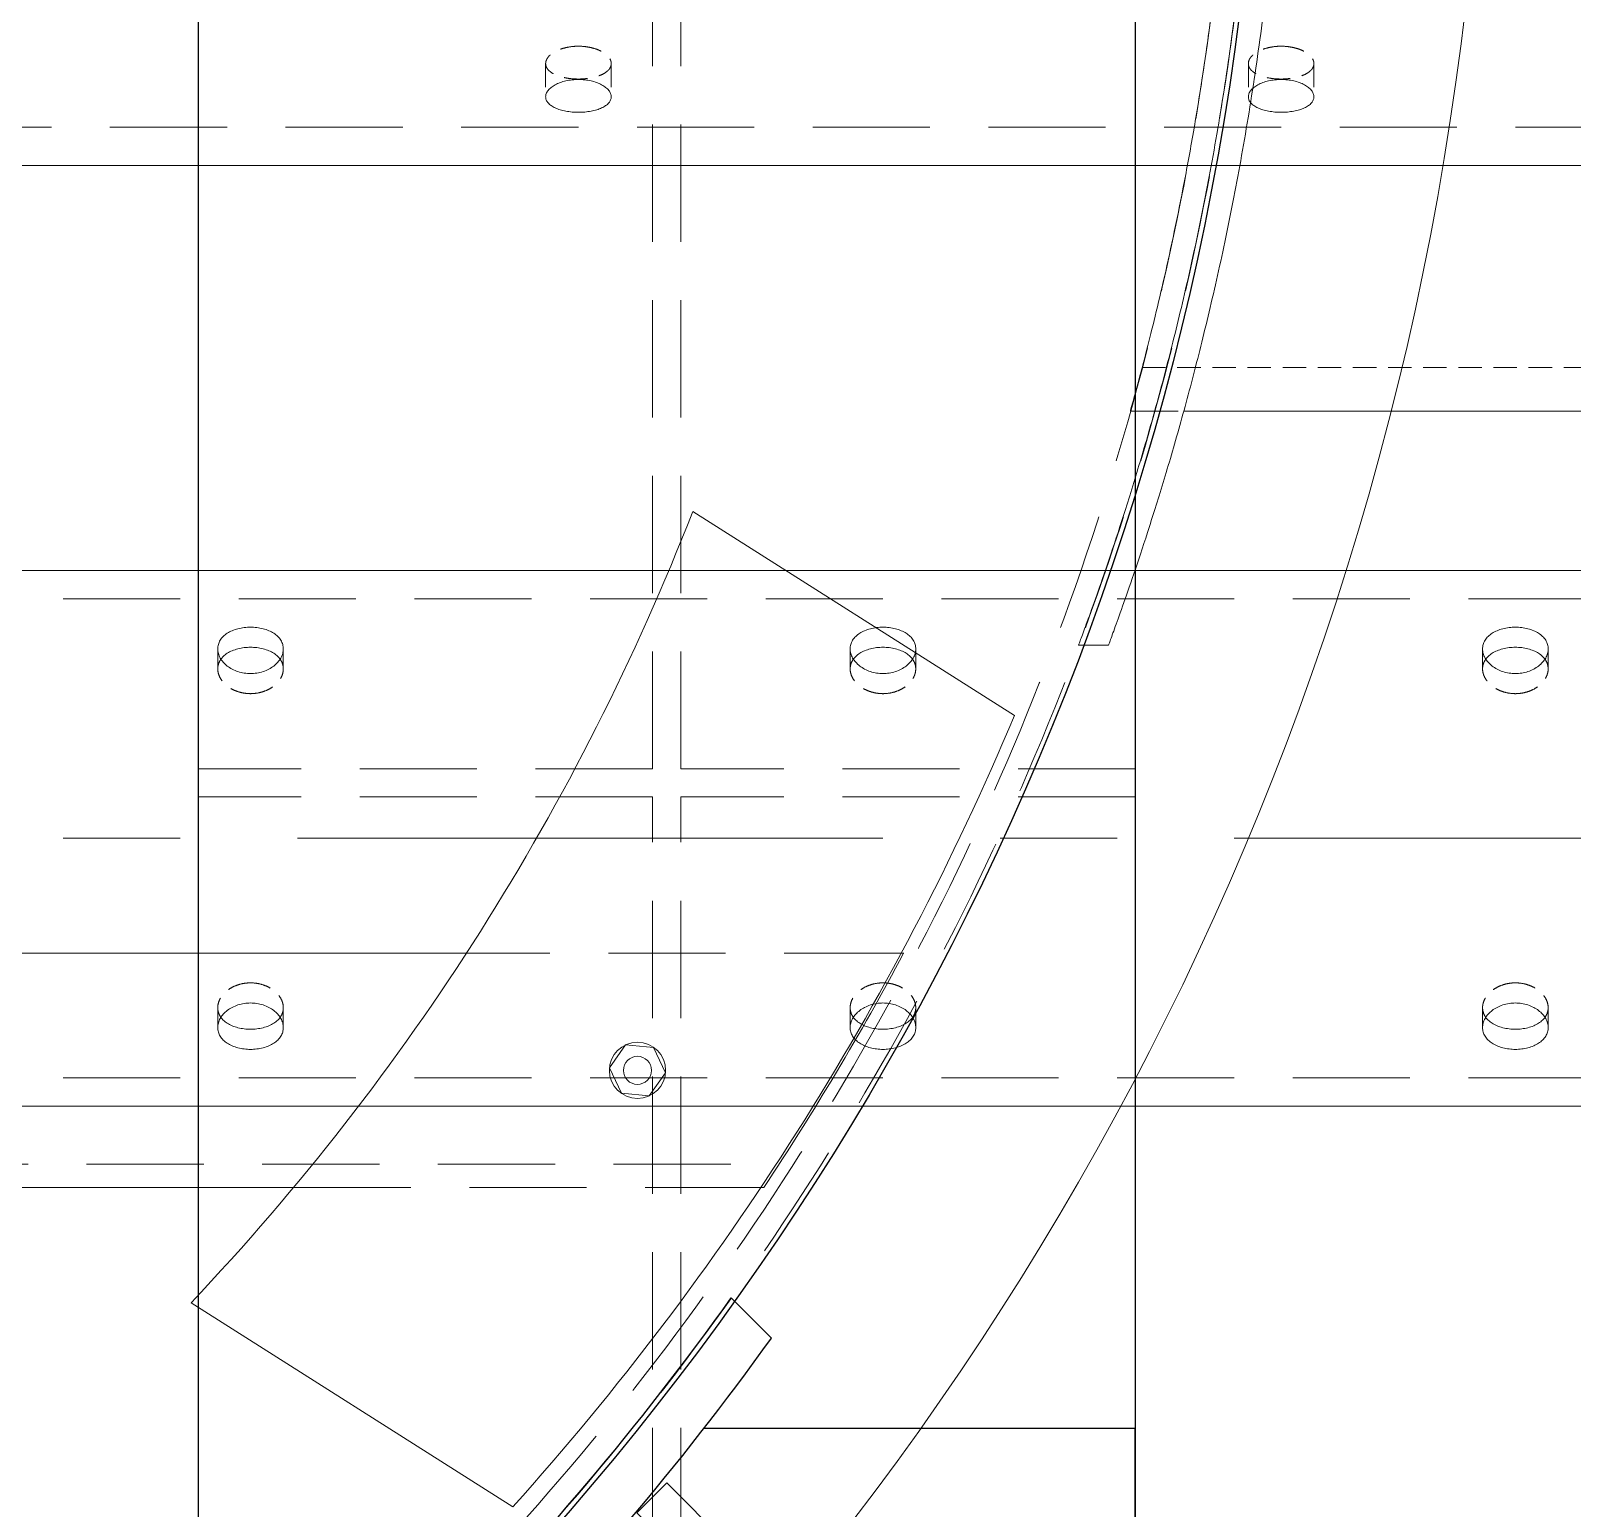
# Model space of a CAD drawing. Header units: millimetres. Extents: x -46397 to 283259, y -8690 to 23983.
# Drawn here: x 3756.3 to 4085.3, y 471.2 to 786.6 of the extents above; entities that cross this region are included whole.
import ezdxf

# ---------------------------------------------------------------- set-up
doc = ezdxf.new("R2010")
doc.units = ezdxf.units.MM
for name, pattern in [('CENTER', [2, 1.25, -0.25, 0.25, -0.25]), ('HIDDEN', [0.375, 0.25, -0.125]), ('HIDDENX2', [0.75, 0.5, -0.25])]:
    doc.linetypes.add(name, pattern=pattern)
for name, color, linetype, lineweight in [('CHUAN NET KHUAT', 4, 'HIDDEN', 0), ('DUONGCHINH', 7, 'Continuous', 25), ('DUONGTAM', 1, 'CENTER', 0)]:
    doc.layers.add(name, color=color, linetype=linetype, lineweight=lineweight)
doc.layers.add('flashshoot', color=7, linetype='Continuous')

# ---------------------------------------------------------------- blocks, each defined once
blk = doc.blocks.new('A$Cd0a137ae')
at = {"color": 3, "linetype": 'HIDDENX2', "lineweight": 0, "ltscale": 50}
for radius in [605, 600, 600]:
    blk.add_circle((0, 2.33), radius, dxfattribs=at)
at = {"color": 2, "linetype": 'Continuous', "lineweight": 0}
blk.add_arc((0, 2.33), 606, 270, 90, dxfattribs=at)
at = {"layer": 'DUONGCHINH', "color": 2}
blk.add_circle((0, 2.33), 606, dxfattribs=at)
blk = doc.blocks.new('A$C5f191858')
at = {"color": 150, "linetype": 'Continuous', "lineweight": 0, "ltscale": 10}
for p, q in [((226.9, 555.41), (183.36, 486.74)), ((277.67, 531.76), (277.67, 531.24)), ((327.67, 501.27), (327.67, 501.89)), ((303.19, 480.88), (297.77, 478.36)), ((308.08, 477.45), (303.19, 480.88)), ((297.77, 478.36), (297.25, 472.4)), ((307.56, 471.5), (308.08, 477.45)), ((297.25, 472.4), (302.14, 468.97)), ((302.14, 468.97), (307.56, 471.5)), ((395.82, 448.32), (352.28, 379.65)), ((277.67, 438.41), (277.67, -433.74)), ((327.67, -396.87), (327.67, 401.54))]:
    blk.add_line(p, q, dxfattribs=at)
for radius in [6, 3]:
    blk.add_circle((302.67, 474.93), radius, dxfattribs=at)
for centre, radius, start, end in [((-5.41, 2.21), 600, 48.03263, 67.22077), ((-4.67, 2.33), 600, 56.36576, 61.92962), ((-5.41, 2.21), 520, 46.5392, 68.7142)]:
    blk.add_arc(centre, radius, start, end, dxfattribs=at)
at = {"layer": 'CHUAN NET KHUAT', "ltscale": 100}
for p, q in [((277.67, 531.24), (277.67, 438.41)), ((322.67, 282.33), (322.67, 505.18)), ((327.67, 401.54), (327.67, 501.27))]:
    blk.add_line(p, q, dxfattribs=at)
blk = doc.blocks.new('A$C87972526')
at = {"color": 5, "linetype": 'Continuous', "lineweight": 0}
blk.add_circle((0, 2.34), 656, dxfattribs=at)
blk = doc.blocks.new('ksajd jkajkdqwe')
at = {"color": 1, "linetype": 'HIDDENX2', "lineweight": 0, "ltscale": 10}
for p, q in [((5585, -152.63), (5789.75, -152.63)), ((5587.66, -161.93), (5593.89, -161.93)), ((5587.67, -161.9), (5593.89, -161.9))]:
    blk.add_line(p, q, dxfattribs=at)
at = {"color": 2, "linetype": 'Continuous', "lineweight": 0, "ltscale": 10}
for p, q in [((5582.48, -161.9), (5587.67, -161.9)), ((5593.89, -161.9), (5765.75, -161.9)), ((5571.41, -211.9), (5577.81, -211.9))]:
    blk.add_line(p, q, dxfattribs=at)
for points, knots in [([(5571.41, 212), (5571.41, 212), (5571.53, 211.68), (5572.02, 210.35), (5572.39, 209.35), (5573.39, 206.64), (5574.01, 204.93), (5575.46, 200.84), (5576.3, 198.45), (5578.15, 193.02), (5579.17, 189.99), (5581.33, 183.32), (5582.48, 179.7), (5584.83, 171.94), (5586.04, 167.8), (5588.48, 159.13), (5589.7, 154.6), (5592.09, 145.25), (5593.3, 140.28), (5595.7, 129.78), (5596.89, 124.26), (5599.19, 112.75), (5600.3, 106.75), (5602.38, 94.38), (5603.36, 88), (5605.13, 74.96), (5605.93, 68.29), (5607.31, 54.78), (5607.89, 47.94), (5608.82, 34.2), (5609.17, 27.3), (5609.64, 13.58), (5609.75, 6.76), (5609.75, -6.66), (5609.64, -13.48), (5609.17, -27.2), (5608.82, -34.09), (5607.89, -47.83), (5607.31, -54.68), (5605.93, -68.19), (5605.13, -74.85), (5603.36, -87.89), (5602.38, -94.27), (5600.3, -106.65), (5599.19, -112.64), (5596.89, -124.16), (5595.7, -129.68), (5593.3, -140.17), (5592.09, -145.15), (5589.7, -154.49), (5588.48, -159.03), (5586.04, -167.7), (5584.83, -171.83), (5582.48, -179.59), (5581.33, -183.22), (5579.17, -189.88), (5578.15, -192.92), (5576.3, -198.35), (5575.46, -200.74), (5574.01, -204.83), (5573.39, -206.53), (5572.39, -209.25), (5572.02, -210.25), (5571.53, -211.58), (5571.41, -211.9), (5571.41, -211.9)], [0, 0, 0, 0, 20.151758, 20.151758, 40.303516, 40.303516, 60.455274, 60.455274, 80.607031, 80.607031, 100.758789, 100.758789, 120.910547, 120.910547, 141.062305, 141.062305, 161.214063, 161.214063, 181.354281, 181.354281, 201.4945, 201.4945, 221.634718, 221.634718, 241.774936, 241.774936, 261.915155, 261.915155, 282.055373, 282.055373, 302.195592, 302.195592, 322.33581, 322.33581, 342.476028, 342.476028, 362.616247, 362.616247, 382.756465, 382.756465, 402.896684, 402.896684, 423.036902, 423.036902, 443.17712, 443.17712, 463.317339, 463.317339, 483.457557, 483.457557, 503.609315, 503.609315, 523.761073, 523.761073, 543.912831, 543.912831, 564.064589, 564.064589, 584.216346, 584.216346, 604.368104, 604.368104, 624.519862, 624.519862, 644.67162, 644.67162, 644.67162, 644.67162]), ([(5577.81, -211.9), (5577.81, -211.9), (5577.93, -211.58), (5578.42, -210.25), (5578.78, -209.25), (5579.77, -206.54), (5580.38, -204.83), (5581.82, -200.74), (5582.65, -198.35), (5584.48, -192.92), (5585.49, -189.89), (5587.62, -183.22), (5588.75, -179.6), (5591.09, -171.84), (5592.29, -167.7), (5594.69, -159.03), (5595.9, -154.49), (5598.26, -145.15), (5599.46, -140.17), (5601.84, -129.68), (5603.02, -124.16), (5605.3, -112.64), (5606.39, -106.64), (5608.46, -94.27), (5609.42, -87.89), (5611.18, -74.85), (5611.96, -68.18), (5613.33, -54.67), (5613.91, -47.83), (5614.83, -34.09), (5615.18, -27.19), (5615.64, -13.48), (5615.75, -6.66), (5615.75, 6.76), (5615.64, 13.58), (5615.18, 27.3), (5614.83, 34.19), (5613.91, 47.93), (5613.33, 54.77), (5611.96, 68.28), (5611.18, 74.95), (5609.42, 87.99), (5608.46, 94.37), (5606.39, 106.75), (5605.3, 112.74), (5603.02, 124.26), (5601.84, 129.78), (5599.46, 140.28), (5598.26, 145.25), (5595.9, 154.6), (5594.69, 159.13), (5592.29, 167.81), (5591.09, 171.94), (5588.75, 179.7), (5587.62, 183.33), (5585.49, 189.99), (5584.48, 193.03), (5582.65, 198.45), (5581.82, 200.84), (5580.38, 204.93), (5579.77, 206.64), (5578.78, 209.35), (5578.42, 210.35), (5577.93, 211.68), (5577.81, 212), (5577.81, 212)], [0, 0, 0, 0, 20.147644, 20.147644, 40.295288, 40.295288, 60.442932, 60.442932, 80.590576, 80.590576, 100.73822, 100.73822, 120.885864, 120.885864, 141.033508, 141.033508, 161.181152, 161.181152, 181.317733, 181.317733, 201.454314, 201.454314, 221.590894, 221.590894, 241.727475, 241.727475, 261.864056, 261.864056, 282.000636, 282.000636, 302.137217, 302.137217, 322.273798, 322.273798, 342.410378, 342.410378, 362.546959, 362.546959, 382.68354, 382.68354, 402.82012, 402.82012, 422.956701, 422.956701, 443.093282, 443.093282, 463.229862, 463.229862, 483.366443, 483.366443, 503.514087, 503.514087, 523.661731, 523.661731, 543.809375, 543.809375, 563.957019, 563.957019, 584.104663, 584.104663, 604.252307, 604.252307, 624.399951, 624.399951, 644.547595, 644.547595, 644.547595, 644.547595]), ([(5582.48, 162), (5582.48, 162), (5582.55, 161.76), (5582.83, 160.75), (5583.04, 159.99), (5583.61, 157.93), (5583.96, 156.63), (5584.79, 153.51), (5585.28, 151.69), (5586.34, 147.55), (5586.93, 145.23), (5588.17, 140.13), (5588.83, 137.36), (5590.2, 131.42), (5590.9, 128.26), (5592.31, 121.62), (5593.02, 118.15), (5594.41, 110.99), (5595.12, 107.18), (5596.52, 99.14), (5597.22, 94.91), (5598.56, 86.09), (5599.21, 81.5), (5600.43, 72.03), (5601.01, 67.15), (5602.04, 57.18), (5602.51, 52.09), (5603.32, 41.77), (5603.66, 36.55), (5604.21, 26.07), (5604.41, 20.81), (5604.68, 10.36), (5604.75, 5.16), (5604.75, -5.06), (5604.68, -10.25), (5604.41, -20.71), (5604.21, -25.96), (5603.66, -36.45), (5603.32, -41.67), (5602.51, -51.99), (5602.04, -57.08), (5601.01, -67.05), (5600.43, -71.93), (5599.21, -81.4), (5598.56, -85.99), (5597.22, -94.8), (5596.52, -99.03), (5595.12, -107.07), (5594.41, -110.88), (5593.02, -118.05), (5592.31, -121.52), (5590.9, -128.16), (5590.2, -131.32), (5588.83, -137.26), (5588.17, -140.03), (5586.93, -145.12), (5586.34, -147.44), (5585.28, -151.58), (5584.79, -153.4), (5583.96, -156.52), (5583.61, -157.82), (5583.04, -159.88), (5582.83, -160.65), (5582.55, -161.66), (5582.48, -161.9), (5582.48, -161.9)], [0, 0, 0, 0, 15.334895, 15.334895, 30.669791, 30.669791, 46.004686, 46.004686, 61.339582, 61.339582, 76.674477, 76.674477, 92.009372, 92.009372, 107.344268, 107.344268, 122.679163, 122.679163, 138.011115, 138.011115, 153.343068, 153.343068, 168.67502, 168.67502, 184.006972, 184.006972, 199.338924, 199.338924, 214.670877, 214.670877, 230.002829, 230.002829, 245.334781, 245.334781, 260.666733, 260.666733, 275.998686, 275.998686, 291.330638, 291.330638, 306.66259, 306.66259, 321.994542, 321.994542, 337.326495, 337.326495, 352.658447, 352.658447, 367.990399, 367.990399, 383.325294, 383.325294, 398.66019, 398.66019, 413.995085, 413.995085, 429.329981, 429.329981, 444.664876, 444.664876, 459.999771, 459.999771, 475.334667, 475.334667, 490.669562, 490.669562, 490.669562, 490.669562])]:
    blk.add_open_spline(points, degree=3, knots=knots, dxfattribs=at)
blk = doc.blocks.new('A$C90275d84')
at = {"color": 1, "linetype": 'HIDDENX2', "lineweight": 0, "ltscale": 50}
blk.add_line((101.37, 1960), (101.37, -3000), dxfattribs=at)
at = {"color": 2, "linetype": 'Continuous', "lineweight": 0, "ltscale": 10}
blk.add_line((109.55, 1960), (109.55, -3000), dxfattribs=at)
at = {"color": 1, "linetype": 'HIDDENX2', "lineweight": 0, "ltscale": 10}
for p, q in [((87.79, 617), (94.87, 617)), ((87.79, 603), (94.87, 603)), ((87.79, 467), (94.87, 467)), ((87.79, 453), (94.87, 453))]:
    blk.add_line(p, q, dxfattribs=at)
for points in [[(84.08, 610), (84.08, 609.56), (84.1, 609.11), (84.2, 608.2), (84.28, 607.75), (84.48, 606.89), (84.6, 606.48), (84.88, 605.71), (85.04, 605.36), (85.38, 604.74), (85.57, 604.45), (85.97, 603.93), (86.19, 603.71), (86.64, 603.35), (86.88, 603.22), (87.34, 603.04), (87.57, 603), (88.01, 603), (88.23, 603.04), (88.68, 603.22), (88.89, 603.35), (89.3, 603.71), (89.5, 603.93), (89.86, 604.45), (90.02, 604.74), (90.3, 605.36), (90.43, 605.71), (90.66, 606.48), (90.76, 606.89), (90.92, 607.75), (90.98, 608.2), (91.06, 609.11), (91.08, 609.56), (91.08, 610.44), (91.06, 610.89), (90.98, 611.8), (90.92, 612.25), (90.76, 613.11), (90.66, 613.52), (90.43, 614.29), (90.3, 614.64), (90.02, 615.26), (89.86, 615.55), (89.5, 616.07), (89.3, 616.29), (88.89, 616.65), (88.68, 616.78), (88.23, 616.96), (88.01, 617), (87.57, 617), (87.34, 616.96), (86.88, 616.78), (86.64, 616.65), (86.19, 616.29), (85.97, 616.07), (85.57, 615.55), (85.38, 615.26), (85.04, 614.64), (84.88, 614.29), (84.6, 613.52), (84.48, 613.11), (84.28, 612.25), (84.2, 611.8), (84.1, 610.89), (84.08, 610.44), (84.08, 610)], [(84.08, 460), (84.08, 459.56), (84.1, 459.11), (84.2, 458.2), (84.28, 457.75), (84.48, 456.89), (84.6, 456.48), (84.88, 455.71), (85.04, 455.36), (85.38, 454.74), (85.57, 454.45), (85.97, 453.93), (86.19, 453.71), (86.64, 453.35), (86.88, 453.22), (87.34, 453.04), (87.57, 453), (88.01, 453), (88.23, 453.04), (88.68, 453.22), (88.89, 453.35), (89.3, 453.71), (89.5, 453.93), (89.86, 454.45), (90.02, 454.74), (90.3, 455.36), (90.43, 455.71), (90.66, 456.48), (90.76, 456.89), (90.92, 457.75), (90.98, 458.2), (91.06, 459.11), (91.08, 459.56), (91.08, 460.44), (91.06, 460.89), (90.98, 461.8), (90.92, 462.25), (90.76, 463.11), (90.66, 463.52), (90.43, 464.29), (90.3, 464.64), (90.02, 465.26), (89.86, 465.55), (89.5, 466.07), (89.3, 466.29), (88.89, 466.65), (88.68, 466.78), (88.23, 466.96), (88.01, 467), (87.57, 467), (87.34, 466.96), (86.88, 466.78), (86.64, 466.65), (86.19, 466.29), (85.97, 466.07), (85.57, 465.55), (85.38, 465.26), (85.04, 464.64), (84.88, 464.29), (84.6, 463.52), (84.48, 463.11), (84.28, 462.25), (84.2, 461.8), (84.1, 460.89), (84.08, 460.44), (84.08, 460)]]:
    blk.add_open_spline(points, degree=3, knots=[0, 0, 0, 0, 1.318854, 1.318854, 2.637708, 2.637708, 3.956563, 3.956563, 5.275417, 5.275417, 6.59427, 6.59427, 7.913123, 7.913123, 9.231977, 9.231977, 10.55083, 10.55083, 11.869683, 11.869683, 13.188536, 13.188536, 14.507389, 14.507389, 15.826243, 15.826243, 17.145097, 17.145097, 18.463951, 18.463951, 19.782805, 19.782805, 21.10166, 21.10166, 22.420514, 22.420514, 23.739368, 23.739368, 25.058222, 25.058222, 26.377077, 26.377077, 27.69593, 27.69593, 29.014783, 29.014783, 30.333636, 30.333636, 31.652489, 31.652489, 32.971343, 32.971343, 34.290196, 34.290196, 35.609049, 35.609049, 36.927902, 36.927902, 38.246757, 38.246757, 39.565611, 39.565611, 40.884465, 40.884465, 42.203319, 42.203319, 42.203319, 42.203319], dxfattribs=at)
at = {"color": 2, "linetype": 'Continuous', "lineweight": 0, "ltscale": 10}
for points in [[(91.18, 610), (91.18, 610.44), (91.2, 610.89), (91.3, 611.8), (91.38, 612.25), (91.57, 613.11), (91.69, 613.52), (91.98, 614.29), (92.13, 614.64), (92.47, 615.26), (92.66, 615.55), (93.06, 616.07), (93.28, 616.29), (93.73, 616.65), (93.96, 616.78), (94.42, 616.96), (94.65, 617), (95.09, 617), (95.32, 616.96), (95.76, 616.78), (95.98, 616.65), (96.39, 616.29), (96.59, 616.07), (96.94, 615.55), (97.11, 615.26), (97.39, 614.64), (97.53, 614.29), (97.76, 613.52), (97.86, 613.11), (98.02, 612.25), (98.08, 611.8), (98.16, 610.89), (98.18, 610.44), (98.18, 609.56), (98.16, 609.11), (98.08, 608.2), (98.02, 607.75), (97.86, 606.89), (97.76, 606.48), (97.53, 605.71), (97.39, 605.36), (97.11, 604.74), (96.94, 604.45), (96.59, 603.93), (96.39, 603.71), (95.98, 603.35), (95.76, 603.22), (95.32, 603.04), (95.09, 603), (94.65, 603), (94.42, 603.04), (93.96, 603.22), (93.73, 603.35), (93.28, 603.71), (93.06, 603.93), (92.66, 604.45), (92.47, 604.74), (92.13, 605.36), (91.98, 605.71), (91.69, 606.48), (91.57, 606.89), (91.38, 607.75), (91.3, 608.2), (91.2, 609.11), (91.18, 609.56), (91.18, 610)], [(91.18, 460), (91.18, 460.44), (91.2, 460.89), (91.3, 461.8), (91.38, 462.25), (91.57, 463.11), (91.69, 463.52), (91.98, 464.29), (92.13, 464.64), (92.47, 465.26), (92.66, 465.55), (93.06, 466.07), (93.28, 466.29), (93.73, 466.65), (93.96, 466.78), (94.42, 466.96), (94.65, 467), (95.09, 467), (95.32, 466.96), (95.76, 466.78), (95.98, 466.65), (96.39, 466.29), (96.59, 466.07), (96.94, 465.55), (97.11, 465.26), (97.39, 464.64), (97.53, 464.29), (97.76, 463.52), (97.86, 463.11), (98.02, 462.25), (98.08, 461.8), (98.16, 460.89), (98.18, 460.44), (98.18, 459.56), (98.16, 459.11), (98.08, 458.2), (98.02, 457.75), (97.86, 456.89), (97.76, 456.48), (97.53, 455.71), (97.39, 455.36), (97.11, 454.74), (96.94, 454.45), (96.59, 453.93), (96.39, 453.71), (95.98, 453.35), (95.76, 453.22), (95.32, 453.04), (95.09, 453), (94.65, 453), (94.42, 453.04), (93.96, 453.22), (93.73, 453.35), (93.28, 453.71), (93.06, 453.93), (92.66, 454.45), (92.47, 454.74), (92.13, 455.36), (91.98, 455.71), (91.69, 456.48), (91.57, 456.89), (91.38, 457.75), (91.3, 458.2), (91.2, 459.11), (91.18, 459.56), (91.18, 460)]]:
    blk.add_open_spline(points, degree=3, knots=[0, 0, 0, 0, 1.318789, 1.318789, 2.637578, 2.637578, 3.956368, 3.956368, 5.275157, 5.275157, 6.593945, 6.593945, 7.912734, 7.912734, 9.231522, 9.231522, 10.550311, 10.550311, 11.869099, 11.869099, 13.187888, 13.187888, 14.506676, 14.506676, 15.825465, 15.825465, 17.144254, 17.144254, 18.463043, 18.463043, 19.781833, 19.781833, 21.100622, 21.100622, 22.419411, 22.419411, 23.7382, 23.7382, 25.05699, 25.05699, 26.375779, 26.375779, 27.694567, 27.694567, 29.013356, 29.013356, 30.332144, 30.332144, 31.650933, 31.650933, 32.969721, 32.969721, 34.28851, 34.28851, 35.607298, 35.607298, 36.926087, 36.926087, 38.244876, 38.244876, 39.563665, 39.563665, 40.882454, 40.882454, 42.201244, 42.201244, 42.201244, 42.201244], dxfattribs=at)
blk = doc.blocks.new('A$C709efb1f')
at = {"color": 150, "linetype": 'Continuous', "lineweight": 0, "ltscale": 10}
for p, q in [((195.98, 1125), (195.98, -3000)), ((310.28, 1125), (310.28, -3000))]:
    blk.add_line(p, q, dxfattribs=at)
at = {"color": 1, "linetype": 'HIDDENX2', "lineweight": 0, "ltscale": 50}
for p, q in [((202, 1125), (202, -3000)), ((304.26, 1125), (304.26, -3000))]:
    blk.add_line(p, q, dxfattribs=at)
at = {"color": 1, "linetype": 'HIDDENX2', "lineweight": 0, "ltscale": 10}
for p, q in [((212.72, 667), (216.98, 667)), ((289.29, 667), (293.54, 667)), ((212.72, 653), (216.98, 653)), ((289.29, 653), (293.54, 653)), ((212.72, 532), (216.98, 532)), ((289.29, 532), (293.54, 532)), ((212.72, 518), (216.98, 518)), ((289.29, 518), (293.54, 518)), ((212.72, 397), (216.98, 397)), ((289.29, 397), (293.54, 397)), ((212.72, 383), (216.98, 383)), ((289.29, 383), (293.54, 383))]:
    blk.add_line(p, q, dxfattribs=at)
at = {"color": 150, "linetype": 'Continuous', "lineweight": 0, "ltscale": 10}
for points, knots in [([(217.97, 660), (217.97, 659.56), (217.94, 659.11), (217.8, 658.2), (217.69, 657.75), (217.41, 656.89), (217.24, 656.48), (216.84, 655.71), (216.61, 655.36), (216.13, 654.74), (215.87, 654.45), (215.29, 653.93), (214.98, 653.71), (214.34, 653.35), (214.01, 653.22), (213.36, 653.04), (213.03, 653), (212.41, 653), (212.09, 653.04), (211.47, 653.22), (211.16, 653.35), (210.58, 653.71), (210.3, 653.93), (209.8, 654.45), (209.57, 654.74), (209.17, 655.36), (208.99, 655.71), (208.66, 656.48), (208.52, 656.89), (208.3, 657.75), (208.21, 658.2), (208.1, 659.11), (208.07, 659.56), (208.07, 660.44), (208.1, 660.89), (208.21, 661.8), (208.3, 662.25), (208.52, 663.11), (208.66, 663.52), (208.99, 664.29), (209.17, 664.64), (209.57, 665.26), (209.8, 665.55), (210.3, 666.07), (210.58, 666.29), (211.16, 666.65), (211.47, 666.78), (212.09, 666.96), (212.41, 667), (213.03, 667), (213.36, 666.96), (214.01, 666.78), (214.34, 666.65), (214.98, 666.29), (215.29, 666.07), (215.87, 665.55), (216.13, 665.26), (216.61, 664.64), (216.84, 664.29), (217.24, 663.52), (217.41, 663.11), (217.69, 662.25), (217.8, 661.8), (217.94, 660.89), (217.97, 660.44), (217.97, 660)], [0, 0, 0, 0, 1.319832, 1.319832, 2.639664, 2.639664, 3.959497, 3.959497, 5.279329, 5.279329, 6.599151, 6.599151, 7.918973, 7.918973, 9.238795, 9.238795, 10.558617, 10.558617, 11.878439, 11.878439, 13.198261, 13.198261, 14.518084, 14.518084, 15.837906, 15.837906, 17.157738, 17.157738, 18.47757, 18.47757, 19.797402, 19.797402, 21.117235, 21.117235, 22.437067, 22.437067, 23.756899, 23.756899, 25.076731, 25.076731, 26.396564, 26.396564, 27.716386, 27.716386, 29.036208, 29.036208, 30.35603, 30.35603, 31.675852, 31.675852, 32.995674, 32.995674, 34.315496, 34.315496, 35.635318, 35.635318, 36.95514, 36.95514, 38.274973, 38.274973, 39.594805, 39.594805, 40.914637, 40.914637, 42.234469, 42.234469, 42.234469, 42.234469]), ([(214.91, 666.32), (214.7, 666.17), (214.5, 666), (214.07, 665.55), (213.84, 665.26), (213.45, 664.64), (213.26, 664.29), (212.94, 663.52), (212.81, 663.11), (212.58, 662.25), (212.5, 661.8), (212.39, 660.89), (212.37, 660.44), (212.37, 659.56), (212.39, 659.11), (212.5, 658.2), (212.58, 657.75), (212.81, 656.89), (212.94, 656.48), (213.26, 655.71), (213.45, 655.36), (213.84, 654.74), (214.07, 654.45), (214.5, 654), (214.7, 653.83), (214.91, 653.68)], [13.547032, 13.547032, 13.547032, 13.547032, 14.522015, 14.522015, 15.842193, 15.842193, 17.162386, 17.162386, 18.48258, 18.48258, 19.802773, 19.802773, 21.122966, 21.122966, 22.44316, 22.44316, 23.763353, 23.763353, 25.083546, 25.083546, 26.40374, 26.40374, 27.723917, 27.723917, 28.6989, 28.6989, 28.6989, 28.6989]), ([(288.29, 660), (288.29, 660.44), (288.32, 660.89), (288.46, 661.8), (288.57, 662.25), (288.85, 663.11), (289.03, 663.52), (289.43, 664.29), (289.65, 664.64), (290.13, 665.26), (290.4, 665.55), (290.97, 666.07), (291.28, 666.29), (291.92, 666.65), (292.25, 666.78), (292.91, 666.96), (293.23, 667), (293.85, 667), (294.17, 666.96), (294.8, 666.78), (295.1, 666.65), (295.68, 666.29), (295.96, 666.07), (296.46, 665.55), (296.69, 665.26), (297.09, 664.64), (297.28, 664.29), (297.6, 663.52), (297.74, 663.11), (297.97, 662.25), (298.05, 661.8), (298.16, 660.89), (298.19, 660.44), (298.19, 659.56), (298.16, 659.11), (298.05, 658.2), (297.97, 657.75), (297.74, 656.89), (297.6, 656.48), (297.28, 655.71), (297.09, 655.36), (296.69, 654.74), (296.46, 654.45), (295.96, 653.93), (295.68, 653.71), (295.1, 653.35), (294.8, 653.22), (294.17, 653.04), (293.85, 653), (293.23, 653), (292.91, 653.04), (292.25, 653.22), (291.92, 653.35), (291.28, 653.71), (290.97, 653.93), (290.4, 654.45), (290.13, 654.74), (289.65, 655.36), (289.43, 655.71), (289.03, 656.48), (288.85, 656.89), (288.57, 657.75), (288.46, 658.2), (288.32, 659.11), (288.29, 659.56), (288.29, 660)], [0, 0, 0, 0, 1.319832, 1.319832, 2.639664, 2.639664, 3.959497, 3.959497, 5.279329, 5.279329, 6.599151, 6.599151, 7.918973, 7.918973, 9.238795, 9.238795, 10.558617, 10.558617, 11.878439, 11.878439, 13.198261, 13.198261, 14.518084, 14.518084, 15.837906, 15.837906, 17.157738, 17.157738, 18.47757, 18.47757, 19.797402, 19.797402, 21.117235, 21.117235, 22.437067, 22.437067, 23.756899, 23.756899, 25.076731, 25.076731, 26.396564, 26.396564, 27.716386, 27.716386, 29.036208, 29.036208, 30.35603, 30.35603, 31.675852, 31.675852, 32.995674, 32.995674, 34.315496, 34.315496, 35.635318, 35.635318, 36.95514, 36.95514, 38.274973, 38.274973, 39.594805, 39.594805, 40.914637, 40.914637, 42.234469, 42.234469, 42.234469, 42.234469]), ([(291.35, 653.68), (291.56, 653.83), (291.76, 654), (292.19, 654.45), (292.42, 654.74), (292.81, 655.36), (293, 655.71), (293.32, 656.48), (293.46, 656.89), (293.68, 657.75), (293.76, 658.2), (293.87, 659.11), (293.9, 659.56), (293.9, 660.44), (293.87, 660.89), (293.76, 661.8), (293.68, 662.25), (293.46, 663.11), (293.32, 663.52), (293, 664.29), (292.81, 664.64), (292.42, 665.26), (292.19, 665.55), (291.76, 666), (291.56, 666.17), (291.35, 666.32)], [13.547032, 13.547032, 13.547032, 13.547032, 14.522015, 14.522015, 15.842193, 15.842193, 17.162386, 17.162386, 18.48258, 18.48258, 19.802773, 19.802773, 21.122966, 21.122966, 22.44316, 22.44316, 23.763353, 23.763353, 25.083546, 25.083546, 26.40374, 26.40374, 27.723917, 27.723917, 28.6989, 28.6989, 28.6989, 28.6989]), ([(217.97, 525), (217.97, 524.56), (217.94, 524.11), (217.8, 523.2), (217.69, 522.75), (217.41, 521.89), (217.24, 521.48), (216.84, 520.71), (216.61, 520.36), (216.13, 519.74), (215.87, 519.45), (215.29, 518.93), (214.98, 518.71), (214.34, 518.35), (214.01, 518.22), (213.36, 518.04), (213.03, 518), (212.41, 518), (212.09, 518.04), (211.47, 518.22), (211.16, 518.35), (210.58, 518.71), (210.3, 518.93), (209.8, 519.45), (209.57, 519.74), (209.17, 520.36), (208.99, 520.71), (208.66, 521.48), (208.52, 521.89), (208.3, 522.75), (208.21, 523.2), (208.1, 524.11), (208.07, 524.56), (208.07, 525.44), (208.1, 525.89), (208.21, 526.8), (208.3, 527.25), (208.52, 528.11), (208.66, 528.52), (208.99, 529.29), (209.17, 529.64), (209.57, 530.26), (209.8, 530.55), (210.3, 531.07), (210.58, 531.29), (211.16, 531.65), (211.47, 531.78), (212.09, 531.96), (212.41, 532), (213.03, 532), (213.36, 531.96), (214.01, 531.78), (214.34, 531.65), (214.98, 531.29), (215.29, 531.07), (215.87, 530.55), (216.13, 530.26), (216.61, 529.64), (216.84, 529.29), (217.24, 528.52), (217.41, 528.11), (217.69, 527.25), (217.8, 526.8), (217.94, 525.89), (217.97, 525.44), (217.97, 525)], [0, 0, 0, 0, 1.319832, 1.319832, 2.639664, 2.639664, 3.959497, 3.959497, 5.279329, 5.279329, 6.599151, 6.599151, 7.918973, 7.918973, 9.238795, 9.238795, 10.558617, 10.558617, 11.878439, 11.878439, 13.198261, 13.198261, 14.518084, 14.518084, 15.837906, 15.837906, 17.157738, 17.157738, 18.47757, 18.47757, 19.797402, 19.797402, 21.117235, 21.117235, 22.437067, 22.437067, 23.756899, 23.756899, 25.076731, 25.076731, 26.396564, 26.396564, 27.716386, 27.716386, 29.036208, 29.036208, 30.35603, 30.35603, 31.675852, 31.675852, 32.995674, 32.995674, 34.315496, 34.315496, 35.635318, 35.635318, 36.95514, 36.95514, 38.274973, 38.274973, 39.594805, 39.594805, 40.914637, 40.914637, 42.234469, 42.234469, 42.234469, 42.234469]), ([(214.91, 531.32), (214.7, 531.17), (214.5, 531), (214.07, 530.55), (213.84, 530.26), (213.45, 529.64), (213.26, 529.29), (212.94, 528.52), (212.81, 528.11), (212.58, 527.25), (212.5, 526.8), (212.39, 525.89), (212.37, 525.44), (212.37, 524.56), (212.39, 524.11), (212.5, 523.2), (212.58, 522.75), (212.81, 521.89), (212.94, 521.48), (213.26, 520.71), (213.45, 520.36), (213.84, 519.74), (214.07, 519.45), (214.5, 519), (214.7, 518.83), (214.91, 518.68)], [13.547032, 13.547032, 13.547032, 13.547032, 14.522015, 14.522015, 15.842193, 15.842193, 17.162386, 17.162386, 18.48258, 18.48258, 19.802773, 19.802773, 21.122966, 21.122966, 22.44316, 22.44316, 23.763353, 23.763353, 25.083546, 25.083546, 26.40374, 26.40374, 27.723917, 27.723917, 28.6989, 28.6989, 28.6989, 28.6989]), ([(288.29, 525), (288.29, 525.44), (288.32, 525.89), (288.46, 526.8), (288.57, 527.25), (288.85, 528.11), (289.03, 528.52), (289.43, 529.29), (289.65, 529.64), (290.13, 530.26), (290.4, 530.55), (290.97, 531.07), (291.28, 531.29), (291.92, 531.65), (292.25, 531.78), (292.91, 531.96), (293.23, 532), (293.85, 532), (294.17, 531.96), (294.8, 531.78), (295.1, 531.65), (295.68, 531.29), (295.96, 531.07), (296.46, 530.55), (296.69, 530.26), (297.09, 529.64), (297.28, 529.29), (297.6, 528.52), (297.74, 528.11), (297.97, 527.25), (298.05, 526.8), (298.16, 525.89), (298.19, 525.44), (298.19, 524.56), (298.16, 524.11), (298.05, 523.2), (297.97, 522.75), (297.74, 521.89), (297.6, 521.48), (297.28, 520.71), (297.09, 520.36), (296.69, 519.74), (296.46, 519.45), (295.96, 518.93), (295.68, 518.71), (295.1, 518.35), (294.8, 518.22), (294.17, 518.04), (293.85, 518), (293.23, 518), (292.91, 518.04), (292.25, 518.22), (291.92, 518.35), (291.28, 518.71), (290.97, 518.93), (290.4, 519.45), (290.13, 519.74), (289.65, 520.36), (289.43, 520.71), (289.03, 521.48), (288.85, 521.89), (288.57, 522.75), (288.46, 523.2), (288.32, 524.11), (288.29, 524.56), (288.29, 525)], [0, 0, 0, 0, 1.319832, 1.319832, 2.639664, 2.639664, 3.959497, 3.959497, 5.279329, 5.279329, 6.599151, 6.599151, 7.918973, 7.918973, 9.238795, 9.238795, 10.558617, 10.558617, 11.878439, 11.878439, 13.198261, 13.198261, 14.518084, 14.518084, 15.837906, 15.837906, 17.157738, 17.157738, 18.47757, 18.47757, 19.797402, 19.797402, 21.117235, 21.117235, 22.437067, 22.437067, 23.756899, 23.756899, 25.076731, 25.076731, 26.396564, 26.396564, 27.716386, 27.716386, 29.036208, 29.036208, 30.35603, 30.35603, 31.675852, 31.675852, 32.995674, 32.995674, 34.315496, 34.315496, 35.635318, 35.635318, 36.95514, 36.95514, 38.274973, 38.274973, 39.594805, 39.594805, 40.914637, 40.914637, 42.234469, 42.234469, 42.234469, 42.234469]), ([(291.35, 518.68), (291.56, 518.83), (291.76, 519), (292.19, 519.45), (292.42, 519.74), (292.81, 520.36), (293, 520.71), (293.32, 521.48), (293.46, 521.89), (293.68, 522.75), (293.76, 523.2), (293.87, 524.11), (293.9, 524.56), (293.9, 525.44), (293.87, 525.89), (293.76, 526.8), (293.68, 527.25), (293.46, 528.11), (293.32, 528.52), (293, 529.29), (292.81, 529.64), (292.42, 530.26), (292.19, 530.55), (291.76, 531), (291.56, 531.17), (291.35, 531.32)], [13.547032, 13.547032, 13.547032, 13.547032, 14.522015, 14.522015, 15.842193, 15.842193, 17.162386, 17.162386, 18.48258, 18.48258, 19.802773, 19.802773, 21.122966, 21.122966, 22.44316, 22.44316, 23.763353, 23.763353, 25.083546, 25.083546, 26.40374, 26.40374, 27.723917, 27.723917, 28.6989, 28.6989, 28.6989, 28.6989]), ([(217.97, 390), (217.97, 389.56), (217.94, 389.11), (217.8, 388.2), (217.69, 387.75), (217.41, 386.89), (217.24, 386.48), (216.84, 385.71), (216.61, 385.36), (216.13, 384.74), (215.87, 384.45), (215.29, 383.93), (214.98, 383.71), (214.34, 383.35), (214.01, 383.22), (213.36, 383.04), (213.03, 383), (212.41, 383), (212.09, 383.04), (211.47, 383.22), (211.16, 383.35), (210.58, 383.71), (210.3, 383.93), (209.8, 384.45), (209.57, 384.74), (209.17, 385.36), (208.99, 385.71), (208.66, 386.48), (208.52, 386.89), (208.3, 387.75), (208.21, 388.2), (208.1, 389.11), (208.07, 389.56), (208.07, 390.44), (208.1, 390.89), (208.21, 391.8), (208.3, 392.25), (208.52, 393.11), (208.66, 393.52), (208.99, 394.29), (209.17, 394.64), (209.57, 395.26), (209.8, 395.55), (210.3, 396.07), (210.58, 396.29), (211.16, 396.65), (211.47, 396.78), (212.09, 396.96), (212.41, 397), (213.03, 397), (213.36, 396.96), (214.01, 396.78), (214.34, 396.65), (214.98, 396.29), (215.29, 396.07), (215.87, 395.55), (216.13, 395.26), (216.61, 394.64), (216.84, 394.29), (217.24, 393.52), (217.41, 393.11), (217.69, 392.25), (217.8, 391.8), (217.94, 390.89), (217.97, 390.44), (217.97, 390)], [0, 0, 0, 0, 1.319832, 1.319832, 2.639664, 2.639664, 3.959497, 3.959497, 5.279329, 5.279329, 6.599151, 6.599151, 7.918973, 7.918973, 9.238795, 9.238795, 10.558617, 10.558617, 11.878439, 11.878439, 13.198261, 13.198261, 14.518084, 14.518084, 15.837906, 15.837906, 17.157738, 17.157738, 18.47757, 18.47757, 19.797402, 19.797402, 21.117235, 21.117235, 22.437067, 22.437067, 23.756899, 23.756899, 25.076731, 25.076731, 26.396564, 26.396564, 27.716386, 27.716386, 29.036208, 29.036208, 30.35603, 30.35603, 31.675852, 31.675852, 32.995674, 32.995674, 34.315496, 34.315496, 35.635318, 35.635318, 36.95514, 36.95514, 38.274973, 38.274973, 39.594805, 39.594805, 40.914637, 40.914637, 42.234469, 42.234469, 42.234469, 42.234469]), ([(214.91, 396.32), (214.7, 396.17), (214.5, 396), (214.07, 395.55), (213.84, 395.26), (213.45, 394.64), (213.26, 394.29), (212.94, 393.52), (212.81, 393.11), (212.58, 392.25), (212.5, 391.8), (212.39, 390.89), (212.37, 390.44), (212.37, 389.56), (212.39, 389.11), (212.5, 388.2), (212.58, 387.75), (212.81, 386.89), (212.94, 386.48), (213.26, 385.71), (213.45, 385.36), (213.84, 384.74), (214.07, 384.45), (214.5, 384), (214.7, 383.83), (214.91, 383.68)], [13.547032, 13.547032, 13.547032, 13.547032, 14.522015, 14.522015, 15.842193, 15.842193, 17.162386, 17.162386, 18.48258, 18.48258, 19.802773, 19.802773, 21.122966, 21.122966, 22.44316, 22.44316, 23.763353, 23.763353, 25.083546, 25.083546, 26.40374, 26.40374, 27.723917, 27.723917, 28.6989, 28.6989, 28.6989, 28.6989]), ([(288.29, 390), (288.29, 390.44), (288.32, 390.89), (288.46, 391.8), (288.57, 392.25), (288.85, 393.11), (289.03, 393.52), (289.43, 394.29), (289.65, 394.64), (290.13, 395.26), (290.4, 395.55), (290.97, 396.07), (291.28, 396.29), (291.92, 396.65), (292.25, 396.78), (292.91, 396.96), (293.23, 397), (293.85, 397), (294.17, 396.96), (294.8, 396.78), (295.1, 396.65), (295.68, 396.29), (295.96, 396.07), (296.46, 395.55), (296.69, 395.26), (297.09, 394.64), (297.28, 394.29), (297.6, 393.52), (297.74, 393.11), (297.97, 392.25), (298.05, 391.8), (298.16, 390.89), (298.19, 390.44), (298.19, 389.56), (298.16, 389.11), (298.05, 388.2), (297.97, 387.75), (297.74, 386.89), (297.6, 386.48), (297.28, 385.71), (297.09, 385.36), (296.69, 384.74), (296.46, 384.45), (295.96, 383.93), (295.68, 383.71), (295.1, 383.35), (294.8, 383.22), (294.17, 383.04), (293.85, 383), (293.23, 383), (292.91, 383.04), (292.25, 383.22), (291.92, 383.35), (291.28, 383.71), (290.97, 383.93), (290.4, 384.45), (290.13, 384.74), (289.65, 385.36), (289.43, 385.71), (289.03, 386.48), (288.85, 386.89), (288.57, 387.75), (288.46, 388.2), (288.32, 389.11), (288.29, 389.56), (288.29, 390)], [0, 0, 0, 0, 1.319832, 1.319832, 2.639664, 2.639664, 3.959497, 3.959497, 5.279329, 5.279329, 6.599151, 6.599151, 7.918973, 7.918973, 9.238795, 9.238795, 10.558617, 10.558617, 11.878439, 11.878439, 13.198261, 13.198261, 14.518084, 14.518084, 15.837906, 15.837906, 17.157738, 17.157738, 18.47757, 18.47757, 19.797402, 19.797402, 21.117235, 21.117235, 22.437067, 22.437067, 23.756899, 23.756899, 25.076731, 25.076731, 26.396564, 26.396564, 27.716386, 27.716386, 29.036208, 29.036208, 30.35603, 30.35603, 31.675852, 31.675852, 32.995674, 32.995674, 34.315496, 34.315496, 35.635318, 35.635318, 36.95514, 36.95514, 38.274973, 38.274973, 39.594805, 39.594805, 40.914637, 40.914637, 42.234469, 42.234469, 42.234469, 42.234469]), ([(291.35, 383.68), (291.56, 383.83), (291.76, 384), (292.19, 384.45), (292.42, 384.74), (292.81, 385.36), (293, 385.71), (293.32, 386.48), (293.46, 386.89), (293.68, 387.75), (293.76, 388.2), (293.87, 389.11), (293.9, 389.56), (293.9, 390.44), (293.87, 390.89), (293.76, 391.8), (293.68, 392.25), (293.46, 393.11), (293.32, 393.52), (293, 394.29), (292.81, 394.64), (292.42, 395.26), (292.19, 395.55), (291.76, 396), (291.56, 396.17), (291.35, 396.32)], [13.547032, 13.547032, 13.547032, 13.547032, 14.522015, 14.522015, 15.842193, 15.842193, 17.162386, 17.162386, 18.48258, 18.48258, 19.802773, 19.802773, 21.122966, 21.122966, 22.44316, 22.44316, 23.763353, 23.763353, 25.083546, 25.083546, 26.40374, 26.40374, 27.723917, 27.723917, 28.6989, 28.6989, 28.6989, 28.6989])]:
    blk.add_open_spline(points, degree=3, knots=knots, dxfattribs=at)
at = {"color": 1, "linetype": 'HIDDENX2', "lineweight": 0, "ltscale": 10}
for points, knots in [([(222.27, 660), (222.27, 660.44), (222.23, 660.89), (222.09, 661.8), (221.98, 662.25), (221.7, 663.11), (221.52, 663.52), (221.12, 664.29), (220.89, 664.64), (220.41, 665.26), (220.14, 665.55), (219.55, 666.07), (219.24, 666.29), (218.6, 666.65), (218.27, 666.78), (217.61, 666.96), (217.29, 667), (216.67, 667), (216.35, 666.96), (215.73, 666.78), (215.42, 666.65), (215.06, 666.42), (214.98, 666.37), (214.91, 666.32)], [0, 0, 0, 0, 1.320193, 1.320193, 2.640387, 2.640387, 3.96058, 3.96058, 5.280773, 5.280773, 6.600951, 6.600951, 7.921128, 7.921128, 9.241306, 9.241306, 10.561483, 10.561483, 11.881661, 11.881661, 13.201838, 13.201838, 13.547032, 13.547032, 13.547032, 13.547032]), ([(291.35, 666.32), (291.28, 666.37), (291.21, 666.42), (290.84, 666.65), (290.54, 666.78), (289.91, 666.96), (289.6, 667), (288.97, 667), (288.65, 666.96), (287.99, 666.78), (287.66, 666.65), (287.02, 666.29), (286.71, 666.07), (286.13, 665.55), (285.86, 665.26), (285.38, 664.64), (285.15, 664.29), (284.74, 663.52), (284.57, 663.11), (284.28, 662.25), (284.17, 661.8), (284.03, 660.89), (284, 660.44), (284, 660)], [28.6989, 28.6989, 28.6989, 28.6989, 29.044094, 29.044094, 30.364272, 30.364272, 31.684449, 31.684449, 33.004627, 33.004627, 34.324804, 34.324804, 35.644982, 35.644982, 36.965159, 36.965159, 38.285352, 38.285352, 39.605546, 39.605546, 40.925739, 40.925739, 42.245932, 42.245932, 42.245932, 42.245932]), ([(214.91, 653.68), (214.98, 653.63), (215.06, 653.58), (215.42, 653.35), (215.73, 653.22), (216.35, 653.04), (216.67, 653), (217.29, 653), (217.61, 653.04), (218.27, 653.22), (218.6, 653.35), (219.24, 653.71), (219.55, 653.93), (220.14, 654.45), (220.41, 654.74), (220.89, 655.36), (221.12, 655.71), (221.52, 656.48), (221.7, 656.89), (221.98, 657.75), (222.09, 658.2), (222.23, 659.11), (222.27, 659.56), (222.27, 660)], [28.6989, 28.6989, 28.6989, 28.6989, 29.044094, 29.044094, 30.364272, 30.364272, 31.684449, 31.684449, 33.004627, 33.004627, 34.324804, 34.324804, 35.644982, 35.644982, 36.965159, 36.965159, 38.285352, 38.285352, 39.605546, 39.605546, 40.925739, 40.925739, 42.245932, 42.245932, 42.245932, 42.245932]), ([(284, 660), (284, 659.56), (284.03, 659.11), (284.17, 658.2), (284.28, 657.75), (284.57, 656.89), (284.74, 656.48), (285.15, 655.71), (285.38, 655.36), (285.86, 654.74), (286.13, 654.45), (286.71, 653.93), (287.02, 653.71), (287.66, 653.35), (287.99, 653.22), (288.65, 653.04), (288.97, 653), (289.6, 653), (289.91, 653.04), (290.54, 653.22), (290.84, 653.35), (291.21, 653.58), (291.28, 653.63), (291.35, 653.68)], [0, 0, 0, 0, 1.320193, 1.320193, 2.640387, 2.640387, 3.96058, 3.96058, 5.280773, 5.280773, 6.600951, 6.600951, 7.921128, 7.921128, 9.241306, 9.241306, 10.561483, 10.561483, 11.881661, 11.881661, 13.201838, 13.201838, 13.547032, 13.547032, 13.547032, 13.547032]), ([(222.27, 525), (222.27, 525.44), (222.23, 525.89), (222.09, 526.8), (221.98, 527.25), (221.7, 528.11), (221.52, 528.52), (221.12, 529.29), (220.89, 529.64), (220.41, 530.26), (220.14, 530.55), (219.55, 531.07), (219.24, 531.29), (218.6, 531.65), (218.27, 531.78), (217.61, 531.96), (217.29, 532), (216.67, 532), (216.35, 531.96), (215.73, 531.78), (215.42, 531.65), (215.06, 531.42), (214.98, 531.37), (214.91, 531.32)], [0, 0, 0, 0, 1.320193, 1.320193, 2.640387, 2.640387, 3.96058, 3.96058, 5.280773, 5.280773, 6.600951, 6.600951, 7.921128, 7.921128, 9.241306, 9.241306, 10.561483, 10.561483, 11.881661, 11.881661, 13.201838, 13.201838, 13.547032, 13.547032, 13.547032, 13.547032]), ([(291.35, 531.32), (291.28, 531.37), (291.21, 531.42), (290.84, 531.65), (290.54, 531.78), (289.91, 531.96), (289.6, 532), (288.97, 532), (288.65, 531.96), (287.99, 531.78), (287.66, 531.65), (287.02, 531.29), (286.71, 531.07), (286.13, 530.55), (285.86, 530.26), (285.38, 529.64), (285.15, 529.29), (284.74, 528.52), (284.57, 528.11), (284.28, 527.25), (284.17, 526.8), (284.03, 525.89), (284, 525.44), (284, 525)], [28.6989, 28.6989, 28.6989, 28.6989, 29.044094, 29.044094, 30.364272, 30.364272, 31.684449, 31.684449, 33.004627, 33.004627, 34.324804, 34.324804, 35.644982, 35.644982, 36.965159, 36.965159, 38.285352, 38.285352, 39.605546, 39.605546, 40.925739, 40.925739, 42.245932, 42.245932, 42.245932, 42.245932]), ([(214.91, 518.68), (214.98, 518.63), (215.06, 518.58), (215.42, 518.35), (215.73, 518.22), (216.35, 518.04), (216.67, 518), (217.29, 518), (217.61, 518.04), (218.27, 518.22), (218.6, 518.35), (219.24, 518.71), (219.55, 518.93), (220.14, 519.45), (220.41, 519.74), (220.89, 520.36), (221.12, 520.71), (221.52, 521.48), (221.7, 521.89), (221.98, 522.75), (222.09, 523.2), (222.23, 524.11), (222.27, 524.56), (222.27, 525)], [28.6989, 28.6989, 28.6989, 28.6989, 29.044094, 29.044094, 30.364272, 30.364272, 31.684449, 31.684449, 33.004627, 33.004627, 34.324804, 34.324804, 35.644982, 35.644982, 36.965159, 36.965159, 38.285352, 38.285352, 39.605546, 39.605546, 40.925739, 40.925739, 42.245932, 42.245932, 42.245932, 42.245932]), ([(284, 525), (284, 524.56), (284.03, 524.11), (284.17, 523.2), (284.28, 522.75), (284.57, 521.89), (284.74, 521.48), (285.15, 520.71), (285.38, 520.36), (285.86, 519.74), (286.13, 519.45), (286.71, 518.93), (287.02, 518.71), (287.66, 518.35), (287.99, 518.22), (288.65, 518.04), (288.97, 518), (289.6, 518), (289.91, 518.04), (290.54, 518.22), (290.84, 518.35), (291.21, 518.58), (291.28, 518.63), (291.35, 518.68)], [0, 0, 0, 0, 1.320193, 1.320193, 2.640387, 2.640387, 3.96058, 3.96058, 5.280773, 5.280773, 6.600951, 6.600951, 7.921128, 7.921128, 9.241306, 9.241306, 10.561483, 10.561483, 11.881661, 11.881661, 13.201838, 13.201838, 13.547032, 13.547032, 13.547032, 13.547032]), ([(222.27, 390), (222.27, 390.44), (222.23, 390.89), (222.09, 391.8), (221.98, 392.25), (221.7, 393.11), (221.52, 393.52), (221.12, 394.29), (220.89, 394.64), (220.41, 395.26), (220.14, 395.55), (219.55, 396.07), (219.24, 396.29), (218.6, 396.65), (218.27, 396.78), (217.61, 396.96), (217.29, 397), (216.67, 397), (216.35, 396.96), (215.73, 396.78), (215.42, 396.65), (215.06, 396.42), (214.98, 396.37), (214.91, 396.32)], [0, 0, 0, 0, 1.320193, 1.320193, 2.640387, 2.640387, 3.96058, 3.96058, 5.280773, 5.280773, 6.600951, 6.600951, 7.921128, 7.921128, 9.241306, 9.241306, 10.561483, 10.561483, 11.881661, 11.881661, 13.201838, 13.201838, 13.547032, 13.547032, 13.547032, 13.547032]), ([(291.35, 396.32), (291.28, 396.37), (291.21, 396.42), (290.84, 396.65), (290.54, 396.78), (289.91, 396.96), (289.6, 397), (288.97, 397), (288.65, 396.96), (287.99, 396.78), (287.66, 396.65), (287.02, 396.29), (286.71, 396.07), (286.13, 395.55), (285.86, 395.26), (285.38, 394.64), (285.15, 394.29), (284.74, 393.52), (284.57, 393.11), (284.28, 392.25), (284.17, 391.8), (284.03, 390.89), (284, 390.44), (284, 390)], [28.6989, 28.6989, 28.6989, 28.6989, 29.044094, 29.044094, 30.364272, 30.364272, 31.684449, 31.684449, 33.004627, 33.004627, 34.324804, 34.324804, 35.644982, 35.644982, 36.965159, 36.965159, 38.285352, 38.285352, 39.605546, 39.605546, 40.925739, 40.925739, 42.245932, 42.245932, 42.245932, 42.245932]), ([(214.91, 383.68), (214.98, 383.63), (215.06, 383.58), (215.42, 383.35), (215.73, 383.22), (216.35, 383.04), (216.67, 383), (217.29, 383), (217.61, 383.04), (218.27, 383.22), (218.6, 383.35), (219.24, 383.71), (219.55, 383.93), (220.14, 384.45), (220.41, 384.74), (220.89, 385.36), (221.12, 385.71), (221.52, 386.48), (221.7, 386.89), (221.98, 387.75), (222.09, 388.2), (222.23, 389.11), (222.27, 389.56), (222.27, 390)], [28.6989, 28.6989, 28.6989, 28.6989, 29.044094, 29.044094, 30.364272, 30.364272, 31.684449, 31.684449, 33.004627, 33.004627, 34.324804, 34.324804, 35.644982, 35.644982, 36.965159, 36.965159, 38.285352, 38.285352, 39.605546, 39.605546, 40.925739, 40.925739, 42.245932, 42.245932, 42.245932, 42.245932]), ([(284, 390), (284, 389.56), (284.03, 389.11), (284.17, 388.2), (284.28, 387.75), (284.57, 386.89), (284.74, 386.48), (285.15, 385.71), (285.38, 385.36), (285.86, 384.74), (286.13, 384.45), (286.71, 383.93), (287.02, 383.71), (287.66, 383.35), (287.99, 383.22), (288.65, 383.04), (288.97, 383), (289.6, 383), (289.91, 383.04), (290.54, 383.22), (290.84, 383.35), (291.21, 383.58), (291.28, 383.63), (291.35, 383.68)], [0, 0, 0, 0, 1.320193, 1.320193, 2.640387, 2.640387, 3.96058, 3.96058, 5.280773, 5.280773, 6.600951, 6.600951, 7.921128, 7.921128, 9.241306, 9.241306, 10.561483, 10.561483, 11.881661, 11.881661, 13.201838, 13.201838, 13.547032, 13.547032, 13.547032, 13.547032])]:
    blk.add_open_spline(points, degree=3, knots=knots, dxfattribs=at)
at = {"layer": 'DUONGTAM', "ltscale": 100}
blk.add_line((253.13, 1125), (253.13, -3000), dxfattribs=at)
blk = doc.blocks.new('SD2-3')
at = {"layer": 'CHUAN NET KHUAT', "ltscale": 100}
for p, q in [((97, 610.2), (97, 845.5)), ((103, 610.2), (103, 845.5)), ((97, 610.2), (0, 610.2)), ((200, 610.2), (103, 610.2)), ((97, 604.2), (0, 604.2)), ((97, 294.5), (97, 604.2)), ((200, 604.2), (103, 604.2)), ((103, 294.5), (103, 604.2))]:
    blk.add_line(p, q, dxfattribs=at)
at = {"layer": 'DUONGCHINH'}
for p, q in [((0, 1428.5), (0, 268.5)), ((200, 1428.5), (200, 268.5))]:
    blk.add_line(p, q, dxfattribs=at)
blk = doc.blocks.new('sd2-4')
at = {"layer": 'DUONGCHINH', "color": 8}
for p, q in [((0, 0), (0, -200)), ((200, 0), (0, 0)), ((200, -92.11), (200, 0)), ((93.64, -17.98), (100, -11.61)), ((100, -11.61), (135.36, -46.97)), ((128.99, -53.33), (93.64, -17.98)), ((135.36, -46.97), (128.99, -53.33)), ((188.39, -100), (135.36, -46.97)), ((128.99, -53.33), (129.88, -54.21)), ((129.88, -65.53), (65.53, -129.88)), ((70.12, -134.47), (134.47, -70.12)), ((145.79, -70.12), (182.02, -106.36)), ((227.63, -86.49), (219.03, -77.89)), ((11.61, -100), (17.98, -93.64)), ((17.98, -93.64), (53.33, -128.99)), ((46.97, -135.36), (11.61, -100)), ((182.02, -106.36), (188.39, -100)), ((53.33, -128.99), (46.97, -135.36)), ((54.21, -129.88), (53.33, -128.99)), ((46.97, -135.36), (100, -188.39)), ((106.36, -182.02), (70.12, -145.79)), ((100, -188.39), (106.36, -182.02)), ((0, -200), (92.05, -200)), ((77.61, -219.31), (86.21, -227.91))]:
    blk.add_line(p, q, dxfattribs=at)
blk.add_circle((50, -50), 9, dxfattribs=at)
for centre, radius, start, end in [((124.22, -59.87), 8, 315, 45), ((140.13, -75.78), 8, 45, 135), ((578.84, -579.12), 617, 125.67267, 144.32733), ((578.84, -579.12), 605, 125.48596, 144.51404), ((59.87, -124.22), 8, 225, 315), ((75.78, -140.13), 8, 135, 225)]:
    blk.add_arc(centre, radius, start, end, dxfattribs=at)

msp = doc.modelspace()

# ---------------------------------------------------------------- block references
for name, p in [('SD2-3', (3791.99, 18.85, -1.5)), ('A$C87972526', (3410.82, 865.01, -1.5)), ('A$Cd0a137ae', (3413.15, 865.01, -1.5)), ('ksajd jkajkdqwe', (-1591.52, 867.3, -1.5))]:
    msp.add_blockref(name, p)
for name, p, rotation in [('A$C5f191858', (3410.82, 867.35, -1.5), 270), ('sd2-4', (3991.99, 288.23, -1.5), 180)]:
    msp.add_blockref(name, p, dxfattribs=dict(rotation=rotation))
at = {"layer": 'flashshoot', "rotation": 270}
for name in ['A$C90275d84', 'A$C709efb1f']:
    msp.add_blockref(name, (3413.15, 867.35, -1.5), dxfattribs=at)

doc.saveas('drawing.dxf')
